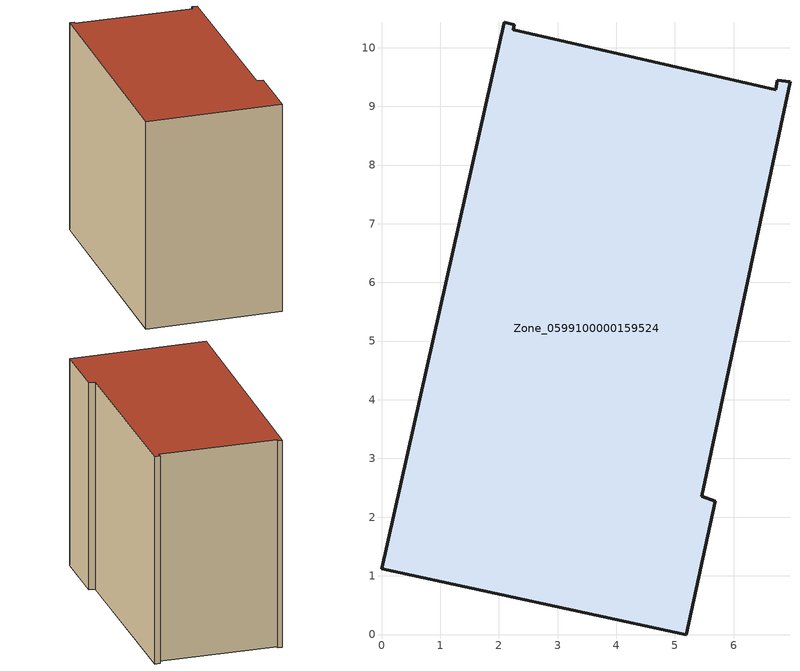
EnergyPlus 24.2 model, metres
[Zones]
Zone_0599100000159524
 floor ground (C_G): 0,1.12 2.09,10.43 2.26,10.39 2.24,10.3 6.71,9.28 6.75,9.45 6.96,9.42 5.46,2.36 5.69,2.27 5.19,0 z0
 wall outside (C_F): 5.19,0 5.69,2.27 5.46,2.36 6.96,9.42 6.75,9.45 6.71,9.28 2.24,10.3 2.26,10.39 2.09,10.43 0,1.12 5.19,0 z0:8.39
 roof outside (C_R): 5.46,2.36 6.96,9.42 6.75,9.45 6.71,9.28 2.24,10.3 2.26,10.39 2.09,10.43 0,1.12 5.19,0 5.69,2.27 z8.39
[BUILDING]
Pand.0599100000159524: North Axis=0; Terrain=City; Loads Convergence Tolerance Value=0.04; Temperature Convergence Tolerance Value=0.4; Solar Distribution=FullExterior; Maximum Number of Warmup Days=25; Minimum Number of Warmup Days=1
[Site:Location]
Rotterdam.The.Hague.AP_ZH_NLD Design_Conditions: Latitude=51.96; Longitude=4.45; Time Zone=1; Elevation=-4.5
[SITE:GROUNDTEMPERATURE:BUILDINGSURFACE]
18, 18, 18, 18, 18, 18, 18, 18, 18, 18, 18, 18
[MATERIAL] Thermal Absorptance=0.9; Solar Absorptance=0.7; Visible Absorptance=0.7
Name | Roughness | Thickness | Conductivity | Density | Specific Heat
G.TI.1975-1991 | MediumSmooth | 0.15 | 0.288461 | 540 | 1210
F.TI.1975-1991 | Rough | 0.3 | 0.230769 | 1920 | 840
R.TI.1975-1991 | MediumRough | 0.2 | 0.153846 | 1500 | 1000
[CONSTRUCTION]
C_G: G.TI.1975-1991
C_F: F.TI.1975-1991
C_R: R.TI.1975-1991
[ZONE]
Zone_0599100000159524: Type=1; Multiplier=1; Ceiling Height=Autocalculate; Volume=Autocalculate; Floor Area=autocalculate; Part of Total Floor Area=Yes
[ZONEINFILTRATION:DESIGNFLOWRATE]
Infil_Zone_0599100000159524: Zone or ZoneList or Space or SpaceList=Zone_0599100000159524; Schedule=AlwaysOn; Design Flow Rate Calculation Method=Flow/Area; Flow Rate per Floor Area=0.003; Constant Term Coefficient=1; Temperature Term Coefficient=0; Velocity Term Coefficient=0; Velocity Squared Term Coefficient=0
[HVACTEMPLATE:ZONE:IDEALLOADSAIRSYSTEM]
Zone_0599100000159524: Maximum Heating Supply Air Temperature=50; Minimum Cooling Supply Air Temperature=13; Maximum Heating Supply Air Humidity Ratio=0.0156; Minimum Cooling Supply Air Humidity Ratio=0.0077; Heating Limit=NoLimit; Cooling Limit=NoLimit; Dehumidification Control Type=ConstantSensibleHeatRatio; Cooling Sensible Heat Ratio=0.7; Dehumidification Setpoint=60; Humidification Control Type=None; Humidification Setpoint=30; Outdoor Air Method=None; Outdoor Air Flow Rate per Person=0.00944; Outdoor Air Flow Rate per Zone Floor Area=0; Outdoor Air Flow Rate per Zone=0; Demand Controlled Ventilation Type=None; Outdoor Air Economizer Type=NoEconomizer; Heat Recovery Type=None; Sensible Heat Recovery Effectiveness=0.7; Latent Heat Recovery Effectiveness=0.65
[ZONECONTROL:THERMOSTAT]
ThermostatControl_Zone_0599100000159524: Zone or ZoneList=Zone_0599100000159524; Control Type Schedule=DualSetpointControlType; Control 1=Thermostat_Zone_0599100000159524; Temperature Difference Between Cutout And Setpoint=0
[THERMOSTATSETPOINT:DUALSETPOINT]
Thermostat_Zone_0599100000159524: Heating Setpoint Temperature Schedule=HeatingSetpoint_Zone_0599100000159524; Cooling Setpoint Temperature Schedule=CoolingSetpoint_Zone_0599100000159524
[SCHEDULE:COMPACT]
HeatingSetpoint_Zone_0599100000159524: Through: 12/31, For: AllDays, Until: 24:00, 21
CoolingSetpoint_Zone_0599100000159524: Through: 12/31, For: AllDays, Until: 24:00, 24
DualSetpointControlType: Through: 12/31, For: AllDays, Until: 24:00, 4
AlwaysOn: Through: 12/31, For: AllDays, Until: 24:00, 1
